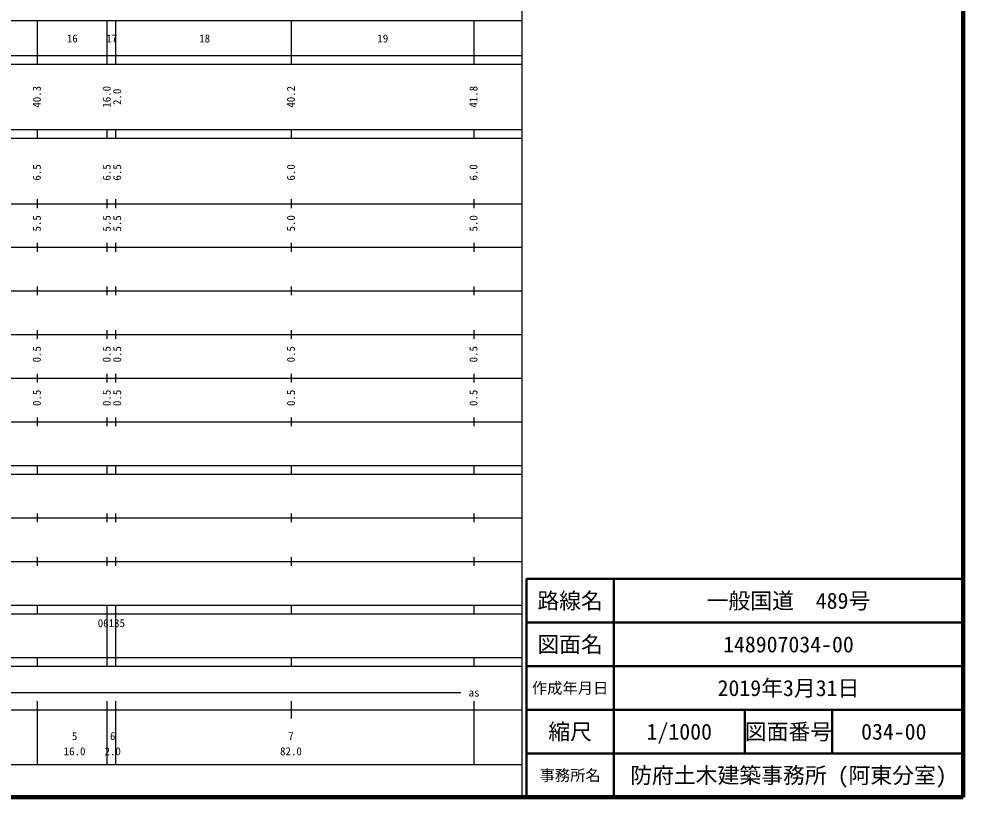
# Model space of a CAD drawing. Units: millimetres on the paper, enlarged 1000 times. Extents: x 40000 to 680000, y 20000 to 380000.
# Drawn here: x 463764 to 680000, y 20000 to 198357 of the extents above; entities that cross this region are included whole.
import ezdxf
from ezdxf.enums import TextEntityAlignment as Align

# ---------------------------------------------------------------- set-up
doc = ezdxf.new("R2010")
doc.units = ezdxf.units.MM
doc.header["$LTSCALE"] = 1000
for name, color, linetype, lineweight in [('M-TTL', 2, 'Continuous', 140), ('M-TTL-BAND', 7, 'Continuous', 25), ('M-TTL-FRAM', 2, 'Continuous', 50), ('M-TTL-LINE', 7, 'Continuous', 50)]:
    doc.layers.add(name, color=color, linetype=linetype, lineweight=lineweight)
doc.layers.add('M-TTL-TXT', color=7, linetype='Continuous')
doc.styles.add('ＭＳ ゴシック', font='')
doc.styles.get('ＭＳ ゴシック').set_extended_font_data('MS Gothic')

msp = doc.modelspace()

# ---------------------------------------------------------------- linework, layer by layer
at = {"layer": 'M-TTL'}
for p, q in [((680000, 20000), (680000, 380000)), ((40000, 20000), (680000, 20000))]:
    msp.add_line(p, q, dxfattribs=at)
at = {"layer": 'M-TTL-BAND'}
for p, q in [((579000, 20000), (579000, 370000)), ((68000, 198000), (579000, 198000)), ((468000, 188000), (468000, 198000)), ((484000, 188000), (484000, 198000)), ((486000, 188000), (486000, 198000)), ((526200, 188000), (526200, 198000)), ((568000, 188000), (568000, 198000)), ((40000, 190000), (579000, 190000)), ((40000, 188000), (579000, 188000)), ((40000, 173000), (579000, 173000)), ((468000, 171000), (468000, 173000)), ((484000, 171000), (484000, 173000)), ((486000, 171000), (486000, 173000)), ((526200, 171000), (526200, 173000)), ((568000, 171000), (568000, 173000)), ((40000, 171000), (579000, 171000)), ((40000, 156000), (579000, 156000)), ((468000, 155000), (468000, 157000)), ((484000, 155000), (484000, 157000)), ((486000, 155000), (486000, 157000)), ((526200, 155000), (526200, 157000)), ((568000, 155000), (568000, 157000)), ((46000, 146000), (579000, 146000)), ((468000, 145000), (468000, 147000)), ((484000, 145000), (484000, 147000)), ((486000, 145000), (486000, 147000)), ((526200, 145000), (526200, 147000)), ((568000, 145000), (568000, 147000)), ((468000, 135000), (468000, 137000)), ((484000, 135000), (484000, 137000)), ((486000, 135000), (486000, 137000)), ((526200, 135000), (526200, 137000)), ((568000, 135000), (568000, 137000)), ((52000, 136000), (579000, 136000)), ((46000, 126000), (579000, 126000)), ((468000, 125000), (468000, 127000)), ((484000, 125000), (484000, 127000)), ((486000, 125000), (486000, 127000)), ((526200, 125000), (526200, 127000)), ((568000, 125000), (568000, 127000)), ((468000, 115000), (468000, 117000)), ((484000, 115000), (484000, 117000)), ((486000, 115000), (486000, 117000)), ((526200, 115000), (526200, 117000)), ((568000, 115000), (568000, 117000)), ((52000, 116000), (579000, 116000)), ((46000, 106000), (579000, 106000)), ((468000, 105000), (468000, 107000)), ((484000, 105000), (484000, 107000)), ((486000, 105000), (486000, 107000)), ((526200, 105000), (526200, 107000)), ((568000, 105000), (568000, 107000)), ((40000, 96000), (579000, 96000)), ((468000, 94000), (468000, 96000)), ((484000, 94000), (484000, 96000)), ((486000, 94000), (486000, 96000)), ((526200, 94000), (526200, 96000)), ((568000, 94000), (568000, 96000)), ((40000, 94000), (579000, 94000)), ((468000, 83000), (468000, 85000)), ((484000, 83000), (484000, 85000)), ((486000, 83000), (486000, 85000)), ((526200, 83000), (526200, 85000)), ((568000, 83000), (568000, 85000)), ((49000, 84000), (579000, 84000)), ((40000, 74000), (579000, 74000)), ((468000, 73000), (468000, 75000)), ((484000, 73000), (484000, 75000)), ((486000, 73000), (486000, 75000)), ((526200, 73000), (526200, 75000)), ((568000, 73000), (568000, 75000)), ((40000, 64000), (579000, 64000)), ((468000, 62000), (468000, 64000)), ((484000, 62000), (484000, 64000)), ((486000, 62000), (486000, 64000)), ((526200, 62000), (526200, 64000)), ((568000, 62000), (568000, 64000)), ((40000, 62000), (579000, 62000)), ((484000, 52000), (484000, 62000)), ((486000, 52000), (486000, 62000)), ((40000, 52000), (579000, 52000)), ((468000, 50000), (468000, 52000)), ((484000, 50000), (484000, 52000)), ((486000, 50000), (486000, 52000)), ((526200, 50000), (526200, 52000)), ((568000, 50000), (568000, 52000)), ((40000, 50000), (579000, 50000)), ((71000, 44000), (565000, 44000)), ((468000, 27500), (468000, 42000)), ((484000, 27500), (484000, 42000)), ((486000, 27500), (486000, 42000)), ((526200, 38000), (526200, 42000)), ((568000, 27500), (568000, 42000)), ((40000, 40000), (579000, 40000)), ((68000, 27500), (579000, 27500))]:
    msp.add_line(p, q, dxfattribs=at)
at = {"layer": 'M-TTL-FRAM'}
for p, q in [((680000, 70000), (580000, 70000)), ((580000, 70000), (580000, 20000))]:
    msp.add_line(p, q, dxfattribs=at)
at = {"layer": 'M-TTL-LINE'}
for p, q in [((600000, 70000), (600000, 20000)), ((680000, 60000), (580000, 60000)), ((680000, 50000), (580000, 50000)), ((680000, 40000), (580000, 40000)), ((630000, 40000), (630000, 30000)), ((650000, 40000), (650000, 30000)), ((680000, 30000), (580000, 30000))]:
    msp.add_line(p, q, dxfattribs=at)

# ---------------------------------------------------------------- texts
at = {"layer": 'M-TTL-BAND', "style": 'ＭＳ ゴシック'}
for s, p in [('16', (476000, 192405)), ('17', (485033, 192405)), ('18', (506319, 192405)), ('19', (547100, 192405)), ('as', (568000, 42500)), ('5', (476523, 32523)), ('6', (485248, 32523)), ('7', (526065, 32523)), ('16.0', (476523, 29033)), ('2.0', (485248, 29033)), ('82.0', (526065, 29033))]:
    msp.add_text(s, height=1833, dxfattribs=at).set_placement(p, align=Align.BOTTOM_CENTER)
for s, p in [('40.3', (469333, 180500)), ('16.0', (485333, 180500)), ('2.0', (487733, 180500)), ('40.2', (527533, 180500)), ('41.8', (569333, 180500)), ('6.5', (469333, 163174)), ('6.5', (485333, 163174)), ('6.5', (487733, 163174)), ('6.0', (527533, 163174)), ('6.0', (569333, 163174)), ('5.5', (469333, 151500)), ('5.5', (485333, 151500)), ('5.5', (487733, 151500)), ('5.0', (527533, 151500)), ('5.0', (569333, 151500)), ('0.5', (469333, 121500)), ('0.5', (485333, 121500)), ('0.5', (487733, 121500)), ('0.5', (527533, 121500)), ('0.5', (569333, 121500)), ('0.5', (469333, 111500)), ('0.5', (485333, 111500)), ('0.5', (487733, 111500)), ('0.5', (527533, 111500)), ('0.5', (569333, 111500))]:
    msp.add_text(s, height=1833, rotation=90, dxfattribs=at).set_placement(p, align=Align.BOTTOM_CENTER)
msp.add_text('06135', height=1833, dxfattribs=at).set_placement((481827, 58405), align=Align.BOTTOM_LEFT)
at = {"layer": 'M-TTL-TXT', "style": 'ＭＳ ゴシック'}
for s, height, p in [('路線名', 3666, (590000, 65000)), ('路線名', 3666, (590000, 65000)), ('一般国道\u3000489号', 3666, (640000, 65000)), ('図面名', 3666, (590000, 55000)), ('図面名', 3666, (590000, 55000)), ('148907034-00', 3666, (640000, 55000)), ('作成年月日', 2566, (590000, 45000)), ('作成年月日', 2566, (590000, 45000)), ('2019年3月31日', 3666, (640000, 45000)), ('縮尺', 3666, (590000, 35000)), ('縮尺', 3666, (590000, 35000)), ('1/1000', 3666, (615000, 35000)), ('図面番号', 3666, (640000, 35000)), ('図面番号', 3666, (640000, 35000)), ('034-00', 3666, (664125, 35000)), ('事務所名', 2566, (590000, 25000)), ('事務所名', 2566, (590000, 25000)), ('防府土木建築事務所 (阿東分室)', 3666, (640000, 25000))]:
    msp.add_text(s, height=height, dxfattribs=at).set_placement(p, align=Align.MIDDLE_CENTER)

doc.saveas('drawing.dxf')
